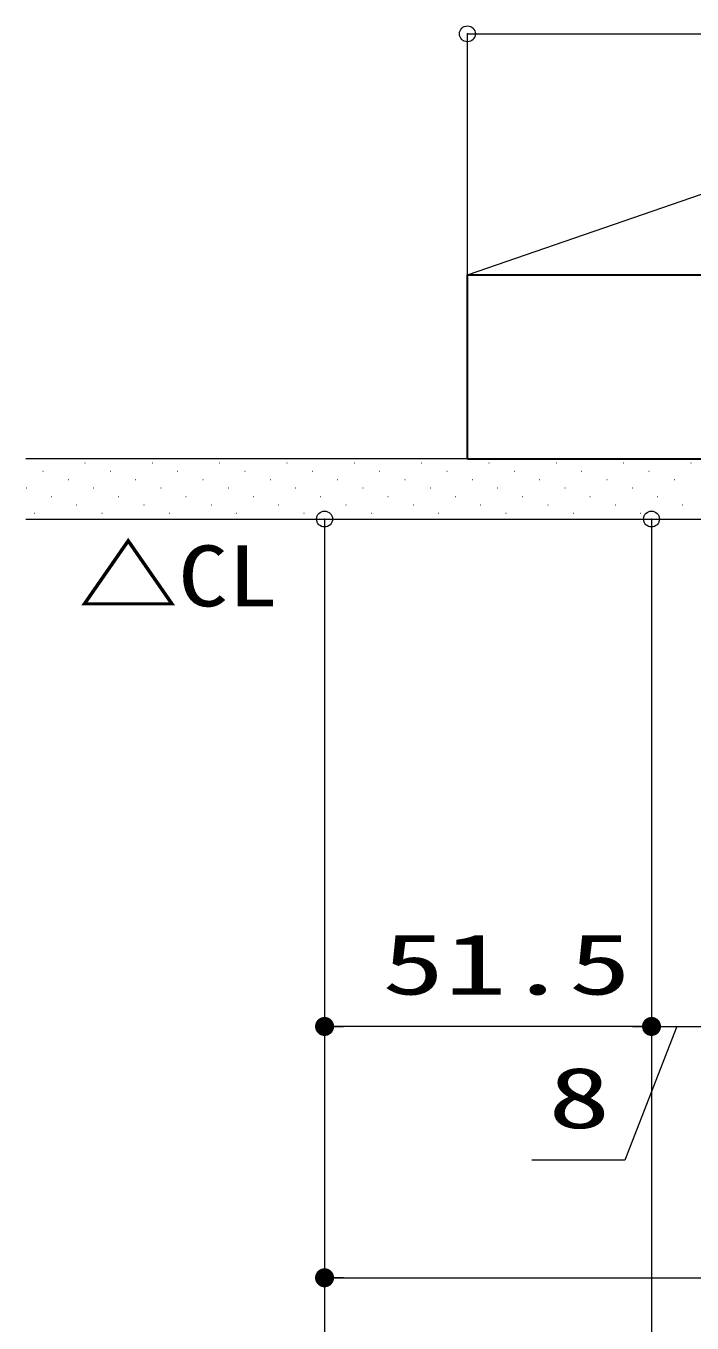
# Model space of a CAD drawing. Units: millimetres, scale not verified. Extents: x -1306 to 1306, y -607 to 607.
# Drawn here: x -395.5 to -290.6, y -27.5 to 177 of the extents above; entities that cross this region are included whole.
import ezdxf
from ezdxf.enums import TextEntityAlignment as Align

# ---------------------------------------------------------------- set-up
doc = ezdxf.new("R2010")
doc.units = ezdxf.units.MM
doc.header["$LTSCALE"] = 5
doc.header["$PDMODE"] = 32
doc.header["$PDSIZE"] = 2.5
for name, color, linetype, lineweight in [('0-1_線(黄)', 2, 'Continuous', 15), ('0-D_線(白)', 7, 'Continuous', 30), ('1-0_線(水)', 4, 'Continuous', 9), ('1-1_寸法線', 3, 'Continuous', 13), ('1-2_ハッチング', 6, 'Continuous', 9), ('1-4_DEFPOINTS', 7, 'Continuous', 5), ('1-5_0', 3, 'Continuous', 25)]:
    doc.layers.add(name, color=color, linetype=linetype, lineweight=lineweight)
doc.styles.add('ＭＳ ゴシック', font='')
doc.styles.get('ＭＳ ゴシック').set_extended_font_data('MS Gothic')

# ---------------------------------------------------------------- blocks, each defined once
blk = doc.blocks.new('_DOT')
at = {"layer": '1-5_0'}
blk.add_line((-2.5, 0), (-5, 0), dxfattribs=at)
for points in [[(0, 0), (-2.5, 0), (-2.48, 0.313)], [(0, 0), (-2.48, -0.313), (-2.5, 0)], [(0, 0), (-2.48, 0.313), (-2.421, 0.622)], [(0, 0), (-2.421, -0.622), (-2.48, -0.313)], [(0, 0), (-2.421, 0.622), (-2.324, 0.92)], [(0, 0), (-2.324, -0.92), (-2.421, -0.622)], [(0, 0), (-2.324, 0.92), (-2.191, 1.204)], [(0, 0), (-2.191, -1.204), (-2.324, -0.92)], [(0, 0), (-2.191, 1.204), (-2.023, 1.469)], [(0, 0), (-2.023, -1.469), (-2.191, -1.204)], [(0, 0), (-2.023, 1.469), (-1.822, 1.711)], [(0, 0), (-1.822, -1.711), (-2.023, -1.469)], [(0, 0), (-1.822, 1.711), (-1.594, 1.926)], [(0, 0), (-1.594, -1.926), (-1.822, -1.711)], [(0, 0), (-1.594, 1.926), (-1.34, 2.111)], [(0, 0), (-1.34, -2.111), (-1.594, -1.926)], [(0, 0), (-1.34, 2.111), (-1.064, 2.262)], [(0, 0), (-1.064, -2.262), (-1.34, -2.111)], [(0, 0), (-1.064, 2.262), (-0.773, 2.378)], [(0, 0), (-0.773, -2.378), (-1.064, -2.262)], [(0, 0), (-0.773, 2.378), (-0.468, 2.456)], [(0, 0), (-0.468, -2.456), (-0.773, -2.378)], [(0, 0), (-0.468, 2.456), (-0.157, 2.495)], [(0, 0), (-0.157, -2.495), (-0.468, -2.456)], [(0, 0), (-0.157, 2.495), (0.157, 2.495)], [(0, 0), (0.157, -2.495), (-0.157, -2.495)], [(0, 0), (0.157, 2.495), (0.468, 2.456)], [(0, 0), (0.468, 2.456), (0.773, 2.378)], [(0, 0), (0.773, 2.378), (1.064, 2.262)], [(0, 0), (1.064, 2.262), (1.34, 2.111)], [(0, 0), (1.34, 2.111), (1.594, 1.926)], [(0, 0), (1.594, 1.926), (1.822, 1.711)], [(0, 0), (1.822, 1.711), (2.023, 1.469)], [(0, 0), (2.023, 1.469), (2.191, 1.204)], [(0, 0), (2.191, 1.204), (2.324, 0.92)], [(0, 0), (2.324, 0.92), (2.421, 0.622)], [(0, 0), (2.421, 0.622), (2.48, 0.313)], [(0, 0), (2.48, 0.313), (2.5, 0)], [(0, 0), (0.468, -2.456), (0.157, -2.495)], [(0, 0), (0.773, -2.378), (0.468, -2.456)], [(0, 0), (1.064, -2.262), (0.773, -2.378)], [(0, 0), (1.34, -2.111), (1.064, -2.262)], [(0, 0), (1.594, -1.926), (1.34, -2.111)], [(0, 0), (1.822, -1.711), (1.594, -1.926)], [(0, 0), (2.023, -1.469), (1.822, -1.711)], [(0, 0), (2.191, -1.204), (2.023, -1.469)], [(0, 0), (2.324, -0.92), (2.191, -1.204)], [(0, 0), (2.421, -0.622), (2.324, -0.92)], [(0, 0), (2.48, -0.313), (2.421, -0.622)], [(0, 0), (2.5, 0), (2.48, -0.313)]]:
    blk.add_solid(points, dxfattribs=at)

msp = doc.modelspace()

# ---------------------------------------------------------------- linework, layer by layer
at = {"layer": '0-1_線(黄)'}
for p, q in [((-326.001, 175.723), (-216.001, 175.723)), ((-326.001, 137.723), (-326.001, 175.723)), ((-326.001, 137.723), (-216.001, 175.723)), ((-326.001, 108.723), (-395.535, 108.723)), ((-395.535, 99.223), (-285.001, 99.223))]:
    msp.add_line(p, q, dxfattribs=at)
at = {"layer": '0-D_線(白)'}
for p, q in [((-326.001, 137.723), (-216.001, 137.723)), ((-326.001, 108.723), (-326.001, 137.723)), ((-326.001, 108.723), (-285.001, 108.723))]:
    msp.add_line(p, q, dxfattribs=at)
at = {"layer": '1-0_線(水)'}
for p, q in [((-348.501, 99.223), (-348.501, -136.992)), ((-297.001, 99.223), (-297.001, -136.992))]:
    msp.add_line(p, q, dxfattribs=at)
at = {"layer": '1-1_寸法線'}
for p, q in [((-348.501, 91.223), (-348.501, 15.223)), ((-348.501, 91.223), (-348.501, -24.402)), ((-297.001, 91.223), (-297.001, 15.223)), ((-297.001, 91.223), (-297.001, 15.223)), ((-300.001, 19.223), (-345.501, 19.223)), ((-300.001, 19.223), (-303.001, 19.223)), ((-297.001, 19.223), (-289.001, 19.223)), ((-297.001, 19.223), (-289.001, 19.223)), ((-345.501, -20.402), (-196.501, -20.402))]:
    msp.add_line(p, q, dxfattribs=at)
msp.add_lwpolyline([(-293.001, 19.223), (-301.178, -1.844), (-315.845, -1.844)], dxfattribs=at)
at = {"layer": '1-2_ハッチング'}
for p, q in [((-392.875, 106.78), (-392.825, 106.78)), ((-386.246, 108.106), (-386.196, 108.106)), ((-382.268, 106.78), (-382.218, 106.78)), ((-375.639, 108.106), (-375.589, 108.106)), ((-371.662, 106.78), (-371.612, 106.78)), ((-365.033, 108.106), (-364.983, 108.106)), ((-361.055, 106.78), (-361.005, 106.78)), ((-354.426, 108.106), (-354.376, 108.106)), ((-350.449, 106.78), (-350.399, 106.78)), ((-343.82, 108.106), (-343.77, 108.106)), ((-339.842, 106.78), (-339.792, 106.78)), ((-333.213, 108.106), (-333.163, 108.106)), ((-329.235, 106.78), (-329.185, 106.78)), ((-322.606, 108.106), (-322.556, 108.106)), ((-318.629, 106.78), (-318.579, 106.78)), ((-312, 108.106), (-311.95, 108.106)), ((-308.022, 106.78), (-307.972, 106.78)), ((-301.393, 108.106), (-301.343, 108.106)), ((-297.416, 106.78), (-297.366, 106.78)), ((-290.787, 108.106), (-290.737, 108.106)), ((-388.898, 105.454), (-388.848, 105.454)), ((-378.291, 105.454), (-378.241, 105.454)), ((-367.684, 105.454), (-367.634, 105.454)), ((-357.078, 105.454), (-357.028, 105.454)), ((-346.471, 105.454), (-346.421, 105.454)), ((-335.865, 105.454), (-335.815, 105.454)), ((-325.258, 105.454), (-325.208, 105.454)), ((-314.651, 105.454), (-314.601, 105.454)), ((-304.045, 105.454), (-303.995, 105.454)), ((-293.438, 105.454), (-293.388, 105.454)), ((-395.527, 104.128), (-395.477, 104.128)), ((-391.549, 102.803), (-391.499, 102.803)), ((-384.92, 104.128), (-384.87, 104.128)), ((-380.943, 102.803), (-380.893, 102.803)), ((-374.314, 104.128), (-374.264, 104.128)), ((-370.336, 102.803), (-370.286, 102.803)), ((-363.707, 104.128), (-363.657, 104.128)), ((-359.729, 102.803), (-359.679, 102.803)), ((-353.1, 104.128), (-353.05, 104.128)), ((-349.123, 102.803), (-349.073, 102.803)), ((-342.494, 104.128), (-342.444, 104.128)), ((-338.516, 102.803), (-338.466, 102.803)), ((-331.887, 104.128), (-331.837, 104.128)), ((-327.91, 102.803), (-327.86, 102.803)), ((-321.281, 104.128), (-321.231, 104.128)), ((-317.303, 102.803), (-317.253, 102.803)), ((-310.674, 104.128), (-310.624, 104.128)), ((-306.696, 102.803), (-306.646, 102.803)), ((-300.067, 104.128), (-300.017, 104.128)), ((-296.09, 102.803), (-296.04, 102.803)), ((-387.572, 101.477), (-387.522, 101.477)), ((-376.965, 101.477), (-376.915, 101.477)), ((-366.359, 101.477), (-366.309, 101.477)), ((-355.752, 101.477), (-355.702, 101.477)), ((-345.145, 101.477), (-345.095, 101.477)), ((-334.539, 101.477), (-334.489, 101.477)), ((-323.932, 101.477), (-323.882, 101.477)), ((-313.326, 101.477), (-313.276, 101.477)), ((-302.719, 101.477), (-302.669, 101.477)), ((-292.112, 101.477), (-292.062, 101.477)), ((-394.201, 100.151), (-394.151, 100.151)), ((-383.594, 100.151), (-383.544, 100.151)), ((-372.988, 100.151), (-372.938, 100.151)), ((-362.381, 100.151), (-362.331, 100.151)), ((-351.774, 100.151), (-351.724, 100.151)), ((-341.168, 100.151), (-341.118, 100.151)), ((-330.561, 100.151), (-330.511, 100.151)), ((-319.955, 100.151), (-319.905, 100.151)), ((-309.348, 100.151), (-309.298, 100.151)), ((-298.741, 100.151), (-298.691, 100.151))]:
    msp.add_line(p, q, dxfattribs=at)
at = {"layer": '1-4_DEFPOINTS'}
for p in [(-326.001, 175.723), (-348.501, 99.223), (-297.001, 99.223), (-348.501, 19.223)]:
    msp.add_point(p, dxfattribs=at)

# ---------------------------------------------------------------- block references
at = {"layer": '1-1_寸法線', "xscale": 0.6, "yscale": 0.6, "rotation": 180}
for p in [(-348.501, 19.223), (-348.501, -20.402)]:
    msp.add_blockref('_DOT', p, dxfattribs=at)
at = {"layer": '1-1_寸法線', "xscale": 0.6, "yscale": 0.6}
msp.add_blockref('_DOT', (-297.001, 19.223), dxfattribs=at)
msp.add_blockref('_DOT', (-297.001, 19.223), dxfattribs=at)

# ---------------------------------------------------------------- texts
at = {"layer": '0-1_線(黄)', "style": 'ＭＳ ゴシック', "width": 1.2}
msp.add_text('△CL', height=9.604, dxfattribs=at).set_placement((-387.292, 82.578), align=Align.BOTTOM_LEFT)
at = {"layer": '1-1_寸法線', "style": 'ＭＳ ゴシック', "width": 1.5}
for s, p in [('51.5', (-339.418, 21.373)), ('8', (-313.273, 0.306))]:
    msp.add_text(s, height=9.604, dxfattribs=at).set_placement(p, align=Align.BOTTOM_LEFT)

doc.saveas('drawing.dxf')
